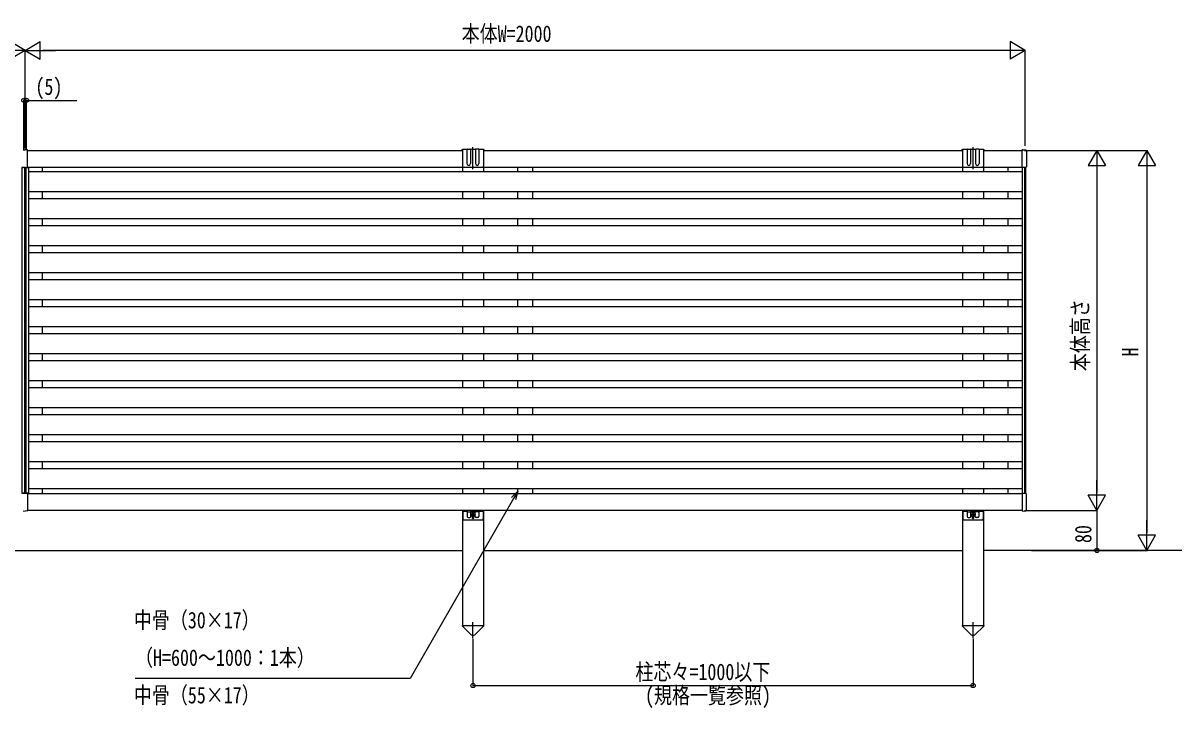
# Model space of a CAD drawing. Units: millimetres, scale not verified. Extents: x -4205 to 4205, y -2970 to 2970.
# Drawn here: x 530 to 2832, y -446 to 924 of the extents above; entities that cross this region are included whole.
import ezdxf
from ezdxf.enums import TextEntityAlignment as Align

# ---------------------------------------------------------------- set-up
doc = ezdxf.new("R2010")
doc.units = ezdxf.units.MM
doc.header["$LTSCALE"] = 10
doc.layers.add('0-4_YKK_A1', color=4, linetype='Continuous')
doc.layers.add('0-5_YKK_D', color=6, linetype='Continuous')
doc.styles.add('ＭＳ ゴシック', font='')
doc.styles.get('ＭＳ ゴシック').set_extended_font_data('MS Gothic')

msp = doc.modelspace()

# ---------------------------------------------------------------- linework, layer by layer
at = {"layer": '0-4_YKK_A1'}
for p, q in [((530.19, 670.15), (534.5, 670.42)), ((538.81, 670.15), (534.5, 670.42)), ((539, 669.16), (539, 669.95)), ((539, 669.22), (1409, 669.22)), ((539, 635.92), (539, 669.16)), ((1418, 670.72), (1409, 670.72)), ((1409, 670.72), (1409, 637.71)), ((1418, 670.72), (1418, 642.71)), ((1419, 671.72), (1424, 671.72)), ((1435, 670.72), (1425, 670.72)), ((1425, 670.72), (1425, 642.71)), ((1430, 631.64), (1430, 675.42)), ((1435, 670.72), (1435, 642.71)), ((1441, 671.72), (1436, 671.72)), ((1451, 670.72), (1442, 670.72)), ((1442, 670.72), (1442, 642.71)), ((1451, 670.72), (1451, 637.71)), ((1451, 669.22), (2409, 669.22)), ((2418, 670.72), (2409, 670.72)), ((2409, 670.72), (2409, 637.71)), ((2418, 670.72), (2418, 642.71)), ((2419, 671.72), (2424, 671.72)), ((2435, 670.72), (2425, 670.72)), ((2425, 670.72), (2425, 642.71)), ((2430, 631.64), (2430, 675.42)), ((2435, 670.72), (2435, 642.71)), ((2441, 671.72), (2436, 671.72)), ((2451, 670.72), (2442, 670.72)), ((2442, 670.72), (2442, 642.71)), ((2451, 670.72), (2451, 637.71)), ((2451, 669.22), (2528.5, 669.22)), ((2528.82, 670.4), (2535.56, 669.99)), ((2536.5, 668.99), (2536.5, 636.35)), ((535, 634.72), (528, 634.72)), ((534.5, 634.92), (530.56, 634.92)), ((533, 634.72), (533, -16.28)), ((534, 634.72), (541, 634.72)), ((534, 634.72), (534, -16.28)), ((534.5, 634.92), (538.44, 634.92)), ((535, 634.72), (535, -16.28)), ((536, 634.72), (536, -16.28)), ((539, 635.12), (539, 635.92)), ((2528.5, 635.22), (539, 635.22)), ((2528, 626.22), (541, 626.22)), ((569, 626.22), (569, 635.22)), ((1409, 635.22), (1409, 626.22)), ((1411, 635.71), (1429.29, 635.71)), ((1430.71, 635.71), (1449, 635.71)), ((1451, 635.22), (1451, 626.22)), ((1519.5, 626.22), (1519.5, 635.22)), ((1549.5, 626.22), (1549.5, 635.22)), ((2409, 635.22), (2409, 626.22)), ((2411, 635.71), (2429.29, 635.71)), ((2430.71, 635.71), (2449, 635.71)), ((2451, 635.22), (2451, 626.22)), ((2500, 626.22), (2500, 635.22)), ((2535, 634.72), (2528, 634.72)), ((2528.82, 634.94), (2535.56, 635.35)), ((2533, 634.72), (2533, -16.28)), ((2535, 634.72), (2535, -16.28)), ((2528, 586.22), (541, 586.22)), ((569, 572.22), (569, 586.22)), ((1409, 586.22), (1409, 572.22)), ((1451, 586.22), (1451, 572.22)), ((1519.5, 572.22), (1519.5, 586.22)), ((1549.5, 572.22), (1549.5, 586.22)), ((2409, 586.22), (2409, 572.22)), ((2451, 586.22), (2451, 572.22)), ((2500, 572.22), (2500, 586.22)), ((2528, 572.22), (541, 572.22)), ((2528, 532.22), (541, 532.22)), ((569, 518.22), (569, 532.22)), ((1409, 532.22), (1409, 518.22)), ((1451, 532.22), (1451, 518.22)), ((1519.5, 518.22), (1519.5, 532.22)), ((1549.5, 518.22), (1549.5, 532.22)), ((2409, 532.22), (2409, 518.22)), ((2451, 532.22), (2451, 518.22)), ((2500, 518.22), (2500, 532.22)), ((2528, 518.22), (541, 518.22)), ((2528, 478.22), (541, 478.22)), ((2528, 464.22), (541, 464.22)), ((569, 464.22), (569, 478.22)), ((1409, 478.22), (1409, 464.22)), ((1451, 478.22), (1451, 464.22)), ((1519.5, 464.22), (1519.5, 478.22)), ((1549.5, 464.22), (1549.5, 478.22)), ((2409, 478.22), (2409, 464.22)), ((2451, 478.22), (2451, 464.22)), ((2500, 464.22), (2500, 478.22)), ((2528, 424.22), (541, 424.22)), ((569, 410.22), (569, 424.22)), ((1409, 424.22), (1409, 410.22)), ((1451, 424.22), (1451, 410.22)), ((1519.5, 410.22), (1519.5, 424.22)), ((1549.5, 410.22), (1549.5, 424.22)), ((2409, 424.22), (2409, 410.22)), ((2451, 424.22), (2451, 410.22)), ((2500, 410.22), (2500, 424.22)), ((2528, 410.22), (541, 410.22)), ((2528, 370.22), (541, 370.22)), ((569, 356.22), (569, 370.22)), ((1409, 370.22), (1409, 356.22)), ((1451, 370.22), (1451, 356.22)), ((1519.5, 356.22), (1519.5, 370.22)), ((1549.5, 356.22), (1549.5, 370.22)), ((2409, 370.22), (2409, 356.22)), ((2451, 370.22), (2451, 356.22)), ((2500, 356.22), (2500, 370.22)), ((2528, 356.22), (541, 356.22)), ((2528, 316.22), (541, 316.22)), ((2528, 302.22), (541, 302.22)), ((569, 302.22), (569, 316.22)), ((1409, 316.22), (1409, 302.22)), ((1451, 316.22), (1451, 302.22)), ((1519.5, 302.22), (1519.5, 316.22)), ((1549.5, 302.22), (1549.5, 316.22)), ((2409, 316.22), (2409, 302.22)), ((2451, 316.22), (2451, 302.22)), ((2500, 302.22), (2500, 316.22)), ((2528, 262.22), (541, 262.22)), ((569, 248.22), (569, 262.22)), ((1409, 262.22), (1409, 248.22)), ((1451, 262.22), (1451, 248.22)), ((1519.5, 248.22), (1519.5, 262.22)), ((1549.5, 248.22), (1549.5, 262.22)), ((2409, 262.22), (2409, 248.22)), ((2451, 262.22), (2451, 248.22)), ((2500, 248.22), (2500, 262.22)), ((2528, 248.22), (541, 248.22)), ((2528, 208.22), (541, 208.22)), ((569, 194.22), (569, 208.22)), ((1409, 208.22), (1409, 194.22)), ((1451, 208.22), (1451, 194.22)), ((1519.5, 194.22), (1519.5, 208.22)), ((1549.5, 194.22), (1549.5, 208.22)), ((2409, 208.22), (2409, 194.22)), ((2451, 208.22), (2451, 194.22)), ((2500, 194.22), (2500, 208.22)), ((2528, 194.22), (541, 194.22)), ((2528, 154.22), (541, 154.22)), ((2528, 140.22), (541, 140.22)), ((569, 140.22), (569, 154.22)), ((1409, 154.22), (1409, 140.22)), ((1451, 154.22), (1451, 140.22)), ((1519.5, 140.22), (1519.5, 154.22)), ((1549.5, 140.22), (1549.5, 154.22)), ((2409, 154.22), (2409, 140.22)), ((2451, 154.22), (2451, 140.22)), ((2500, 140.22), (2500, 154.22)), ((2528, 100.22), (541, 100.22)), ((569, 86.22), (569, 100.22)), ((1409, 100.22), (1409, 86.22)), ((1451, 100.22), (1451, 86.22)), ((1519.5, 86.22), (1519.5, 100.22)), ((1549.5, 86.22), (1549.5, 100.22)), ((2409, 100.22), (2409, 86.22)), ((2451, 100.22), (2451, 86.22)), ((2500, 86.22), (2500, 100.22)), ((2528, 86.22), (541, 86.22)), ((2528, 46.22), (541, 46.22)), ((569, 32.22), (569, 46.22)), ((1409, 46.22), (1409, 32.22)), ((1451, 46.22), (1451, 32.22)), ((1519.5, 32.22), (1519.5, 46.22)), ((1549.5, 32.22), (1549.5, 46.22)), ((2409, 46.22), (2409, 32.22)), ((2451, 46.22), (2451, 32.22)), ((2500, 32.22), (2500, 46.22)), ((2528, 32.22), (541, 32.22)), ((534.5, -16.48), (530.56, -16.48)), ((534.5, -16.48), (538.44, -16.48)), ((539, -16.68), (539, -17.48)), ((539, -16.78), (2528.5, -16.78)), ((539, -17.48), (539, -50.72)), ((2528, -7.78), (541, -7.78)), ((569, -16.78), (569, -7.78)), ((1409, -7.78), (1409, -16.78)), ((1451, -7.78), (1451, -16.78)), ((1519.5, -16.78), (1519.5, -7.78)), ((1549.5, -16.78), (1549.5, -7.78)), ((2409, -7.78), (2409, -16.78)), ((2451, -7.78), (2451, -16.78)), ((2500, -16.78), (2500, -7.78)), ((2528.82, -16.5), (2535.56, -16.91)), ((2536.5, -50.55), (2536.5, -17.91)), ((530.19, -51.71), (534.5, -51.98)), ((538.81, -51.71), (534.5, -51.98)), ((539, -50.72), (539, -51.51)), ((2528.5, -50.78), (539, -50.78)), ((1409, -50.78), (1409, -280.78)), ((1409.5, -50.78), (1409.5, -56.82)), ((1409.5, -52.28), (1418.5, -52.28)), ((1409.5, -57.74), (1409.5, -67.78)), ((1418.5, -50.78), (1418.5, -62.78)), ((1419.5, -53.28), (1424.5, -53.28)), ((1420.5, -64.78), (1423.5, -64.78)), ((1425.45, -58.78), (1434.55, -58.78)), ((1425.5, -62.78), (1425.5, -50.78)), ((1425.5, -52.28), (1434.5, -52.28)), ((1427.93, -58.43), (1427.93, -59.13)), ((1427.93, -58.43), (1429.15, -58.43)), ((1427.93, -59.13), (1429.15, -59.13)), ((1429.65, -56.7), (1430.35, -56.7)), ((1429.65, -56.7), (1429.65, -57.93)), ((1429.65, -59.63), (1429.65, -60.85)), ((1429.65, -60.85), (1430.35, -60.85)), ((1430, -63.33), (1430, -54.23)), ((1430.35, -56.7), (1430.35, -57.93)), ((1430.35, -59.63), (1430.35, -60.85)), ((1430.85, -58.43), (1432.08, -58.43)), ((1430.85, -59.13), (1432.08, -59.13)), ((1432.08, -58.43), (1432.08, -59.13)), ((1434.5, -62.78), (1434.5, -50.78)), ((1440.5, -53.28), (1435.5, -53.28)), ((1439.5, -64.78), (1436.5, -64.78)), ((1441.5, -50.78), (1441.5, -62.78)), ((1441.5, -52.28), (1450.5, -52.28)), ((1450.5, -50.78), (1450.5, -56.82)), ((1450.5, -57.74), (1450.5, -67.78)), ((1451, -50.78), (1451, -280.78)), ((2409, -50.78), (2409, -280.78)), ((2409.5, -50.78), (2409.5, -56.82)), ((2409.5, -52.28), (2418.5, -52.28)), ((2409.5, -57.74), (2409.5, -67.78)), ((2418.5, -50.78), (2418.5, -62.78)), ((2419.5, -53.28), (2424.5, -53.28)), ((2420.5, -64.78), (2423.5, -64.78)), ((2425.45, -58.78), (2434.55, -58.78)), ((2425.5, -62.78), (2425.5, -50.78)), ((2425.5, -52.28), (2434.5, -52.28)), ((2427.93, -58.43), (2427.93, -59.13)), ((2427.93, -58.43), (2429.15, -58.43)), ((2427.93, -59.13), (2429.15, -59.13)), ((2429.65, -56.7), (2430.35, -56.7)), ((2429.65, -56.7), (2429.65, -57.93)), ((2429.65, -59.63), (2429.65, -60.85)), ((2429.65, -60.85), (2430.35, -60.85)), ((2430, -63.33), (2430, -54.23)), ((2430.35, -56.7), (2430.35, -57.93)), ((2430.35, -59.63), (2430.35, -60.85)), ((2430.85, -58.43), (2432.08, -58.43)), ((2430.85, -59.13), (2432.08, -59.13)), ((2432.08, -58.43), (2432.08, -59.13)), ((2434.5, -62.78), (2434.5, -50.78)), ((2440.5, -53.28), (2435.5, -53.28)), ((2439.5, -64.78), (2436.5, -64.78)), ((2441.5, -50.78), (2441.5, -62.78)), ((2441.5, -52.28), (2450.5, -52.28)), ((2450.5, -50.78), (2450.5, -56.82)), ((2450.5, -57.74), (2450.5, -67.78)), ((2451, -50.78), (2451, -280.78)), ((2528.82, -51.96), (2535.56, -51.55)), ((1411.5, -69.78), (1448.5, -69.78)), ((2411.5, -69.78), (2448.5, -69.78)), ((451, -130.78), (1409, -130.78)), ((1451, -130.78), (2409, -130.78)), ((3204.06, -130.78), (2451, -130.78)), ((1430, -306.29), (1430, -273.81)), ((2430, -306.29), (2430, -273.81)), ((1408.8, -281.78), (1408.8, -280.78)), ((1408.8, -280.78), (1451.2, -280.78)), ((1408.8, -281.78), (1426.48, -299.33)), ((1451.2, -281.78), (1433.52, -299.33)), ((1451.2, -280.78), (1451.2, -281.78)), ((2408.8, -281.78), (2408.8, -280.78)), ((2408.8, -280.78), (2451.2, -280.78)), ((2408.8, -281.78), (2426.48, -299.33)), ((2451.2, -281.78), (2433.52, -299.33)), ((2451.2, -280.78), (2451.2, -281.78))]:
    msp.add_line(p, q, dxfattribs=at)
for points in [[(2528.5, 635.24), (2528.5, 635.92), (2528.5, 669.42), (2528.5, 670.1)], [(528, 634.72), (528, -16.28), (535, -16.28)], [(541, 634.72), (541, -16.28), (534, -16.28)], [(2528, 634.72), (2528, -16.28), (2535, -16.28)], [(2528.5, -16.8), (2528.5, -17.48), (2528.5, -50.98), (2528.5, -51.66)]]:
    msp.add_lwpolyline(points, dxfattribs=at)
for centre, radius in [((1430, -58.78), 4.25), ((1430, -65.78), 1.65), ((2430, -58.78), 4.25), ((2430, -65.78), 1.65)]:
    msp.add_circle(centre, radius, dxfattribs=at)
for centre, radius, start, end in [((538.8, 669.95), 0.2, 0, 86.5), ((1409, 668.72), 2, 90, 165.52249), ((1419, 670.72), 1, 90, 180), ((1424, 670.72), 1, 0, 90), ((1436, 670.72), 1, 90, 180), ((1441, 670.72), 1, 0, 90), ((1451, 668.72), 2, 14.47751, 90), ((2409, 668.72), 2, 90, 165.52249), ((2419, 670.72), 1, 90, 180), ((2424, 670.72), 1, 0, 90), ((2436, 670.72), 1, 90, 180), ((2441, 670.72), 1, 0, 90), ((2451, 668.72), 2, 14.47751, 90), ((2528.8, 670.1), 0.3, 86.5, 180), ((2535.5, 668.99), 1, 0, 86.5), ((530.2, 635.12), 0.202, 179.93968, 269.38321), ((538.8, 635.12), 0.202, 270.61679, 0.06032), ((1411, 637.71), 2, 180, 270), ((1421.5, 642.71), 3.5, 180, 0), ((1430, 635.01), 1, 44.427, 135.573), ((1438.5, 642.71), 3.5, 180, 0), ((1449, 637.71), 2, 270, 0), ((2411, 637.71), 2, 180, 270), ((2421.5, 642.71), 3.5, 180, 0), ((2430, 635.01), 1, 44.427, 135.573), ((2438.5, 642.71), 3.5, 180, 0), ((2449, 637.71), 2, 270, 0), ((2528.8, 635.24), 0.3, 180, 273.5), ((2535.5, 636.35), 1, 273.5, 0), ((530.2, -16.68), 0.202, 90.61679, 180.06032), ((538.8, -16.68), 0.202, 359.93968, 89.38321), ((2528.8, -16.8), 0.3, 86.5, 180), ((2535.5, -17.91), 1, 0, 86.5), ((538.8, -51.51), 0.2, 273.5, 0), ((1409.3, -57.28), 0.5, 293.57818, 66.42182), ((1411.5, -67.78), 2, 180, 270), ((1419.5, -52.28), 1, 180, 270), ((1420.5, -62.78), 2, 180, 270), ((1423.5, -62.78), 2, 270, 0), ((1424.5, -52.28), 1, 270, 0), ((1429.15, -57.93), 0.5, 270, 0), ((1429.15, -59.63), 0.5, 0, 90), ((1430.85, -57.93), 0.5, 180, 270), ((1430.85, -59.63), 0.5, 90, 180), ((1435.5, -52.28), 1, 180, 270), ((1436.5, -62.78), 2, 180, 270), ((1439.5, -62.78), 2, 270, 0), ((1440.5, -52.28), 1, 270, 0), ((1448.5, -67.78), 2, 270, 0), ((1450.7, -57.28), 0.5, 113.57818, 246.42182), ((2409.3, -57.28), 0.5, 293.57818, 66.42182), ((2411.5, -67.78), 2, 180, 270), ((2419.5, -52.28), 1, 180, 270), ((2420.5, -62.78), 2, 180, 270), ((2423.5, -62.78), 2, 270, 0), ((2424.5, -52.28), 1, 270, 0), ((2429.15, -57.93), 0.5, 270, 0), ((2429.15, -59.63), 0.5, 0, 90), ((2430.85, -57.93), 0.5, 180, 270), ((2430.85, -59.63), 0.5, 90, 180), ((2435.5, -52.28), 1, 180, 270), ((2436.5, -62.78), 2, 180, 270), ((2439.5, -62.78), 2, 270, 0), ((2440.5, -52.28), 1, 270, 0), ((2448.5, -67.78), 2, 270, 0), ((2450.7, -57.28), 0.5, 113.57818, 246.42182), ((2528.8, -51.66), 0.3, 180, 273.5), ((2535.5, -50.55), 1, 273.5, 0), ((1430, -295.78), 5, 225.20979, 314.79021), ((2430, -295.78), 5, 225.20979, 314.79021)]:
    msp.add_arc(centre, radius, start, end, dxfattribs=at)
for centre, start_param, end_param in [((530.56, 635.92), 4.6587856, 4.712389), ((538.44, 635.92), 4.712389, 4.7659923), ((530.56, -17.48), 1.5707963, 1.6243997), ((538.44, -17.48), 1.517193, 1.5707963)]:
    msp.add_ellipse(centre, major_axis=(6.74, 0), ratio=0.148374, start_param=start_param, end_param=end_param, dxfattribs=at)
at = {"layer": '0-5_YKK_D'}
for p, q in [((534.5, 869.22), (504.19, 886.72)), ((534.5, 869.22), (564.81, 886.72)), ((564.81, 851.72), (564.81, 886.72)), ((2534.5, 869.22), (2504.19, 886.72)), ((2504.19, 886.72), (2504.19, 851.72)), ((534.5, 869.22), (473.88, 869.22)), ((534.5, 869.22), (504.19, 851.72)), ((534.5, 673.19), (534.5, 870.22)), ((534.5, 699.71), (534.5, 870.22)), ((534.5, 869.22), (564.81, 851.72)), ((534.5, 869.22), (595.12, 869.22)), ((2499.5, 869.22), (569.5, 869.22)), ((2534.5, 869.22), (2473.88, 869.22)), ((2534.5, 869.22), (2504.19, 851.72)), ((2534.5, 678.36), (2534.5, 870.22)), ((532, 670.22), (532, 770.22)), ((537, 670.22), (537, 770.22)), ((2533, 669.22), (2678.5, 669.22)), ((2533, 669.22), (2778.5, 669.22)), ((2677.5, 669.22), (2660, 638.91)), ((2677.5, 669.22), (2695, 638.91)), ((2677.5, 669.22), (2677.5, 608.6)), ((2777.5, 669.22), (2760, 638.91)), ((2777.5, 669.22), (2795, 638.91)), ((2777.5, 669.22), (2777.5, 608.6)), ((2660, 638.91), (2695, 638.91)), ((2677.5, 634.22), (2677.5, -15.78)), ((2760, 638.91), (2795, 638.91)), ((2777.5, 634.22), (2777.5, -95.78)), ((2677.5, -50.78), (2677.5, 9.84)), ((2677.5, -50.78), (2660, -20.47)), ((2695, -20.47), (2660, -20.47)), ((2677.5, -50.78), (2695, -20.47)), ((2533, -50.78), (2678.5, -50.78)), ((2547, -50.78), (2678.5, -50.78)), ((2677.5, -50.78), (2677.5, -130.78)), ((2777.5, -130.78), (2777.5, -70.16)), ((2777.5, -130.78), (2760, -100.47)), ((2795, -100.47), (2760, -100.47)), ((2777.5, -130.78), (2795, -100.47)), ((2547, -130.78), (2678.5, -130.78)), ((2548, -130.78), (2778.5, -130.78)), ((1430, -307.29), (1430, -401.78)), ((2430, -307.29), (2430, -401.78)), ((1430, -400.78), (2430, -400.78))]:
    msp.add_line(p, q, dxfattribs=at)
for points in [[(532, 769.22), (537, 769.22), (637.6, 769.22)], [(1519.5, -12.28), (1511.03, -27.02), (1304.2, -386.66), (754.2, -386.66)], [(1507.08, -24.75), (1519.5, -12.28), (1514.97, -29.29)]]:
    msp.add_lwpolyline(points, dxfattribs=at)
for centre in [(532, 769.22), (537, 769.22), (2677.5, -130.78), (1430, -400.78), (2430, -400.78)]:
    msp.add_circle(centre, 4.25, dxfattribs=at)

# ---------------------------------------------------------------- texts
at = {"layer": '0-5_YKK_D', "style": 'ＭＳ ゴシック', "width": 0.8}
for s, p in [('本体W=2000', (1407.3, 876.22)), ('(5)', (555, 770.22)), ('中骨（30×17）', (751.8, -296.36)), ('（H=600～1000：1本）', (754.2, -371.36)), ('柱芯々=1000以下', (1754.8, -399.78)), ('中骨（55×17）', (751.8, -446.36)), ('(規格一覧参照)', (1774, -446.78))]:
    msp.add_text(s, height=32.99, dxfattribs=at).set_placement(p, align=Align.BOTTOM_LEFT)
for s, p in [('本体高さ', (2670.5, 227.62)), ('H', (2770.5, 257.22)), ('80', (2676.5, -115.9))]:
    msp.add_text(s, height=32.99, rotation=90, dxfattribs=at).set_placement(p, align=Align.BOTTOM_LEFT)

doc.saveas('drawing.dxf')
